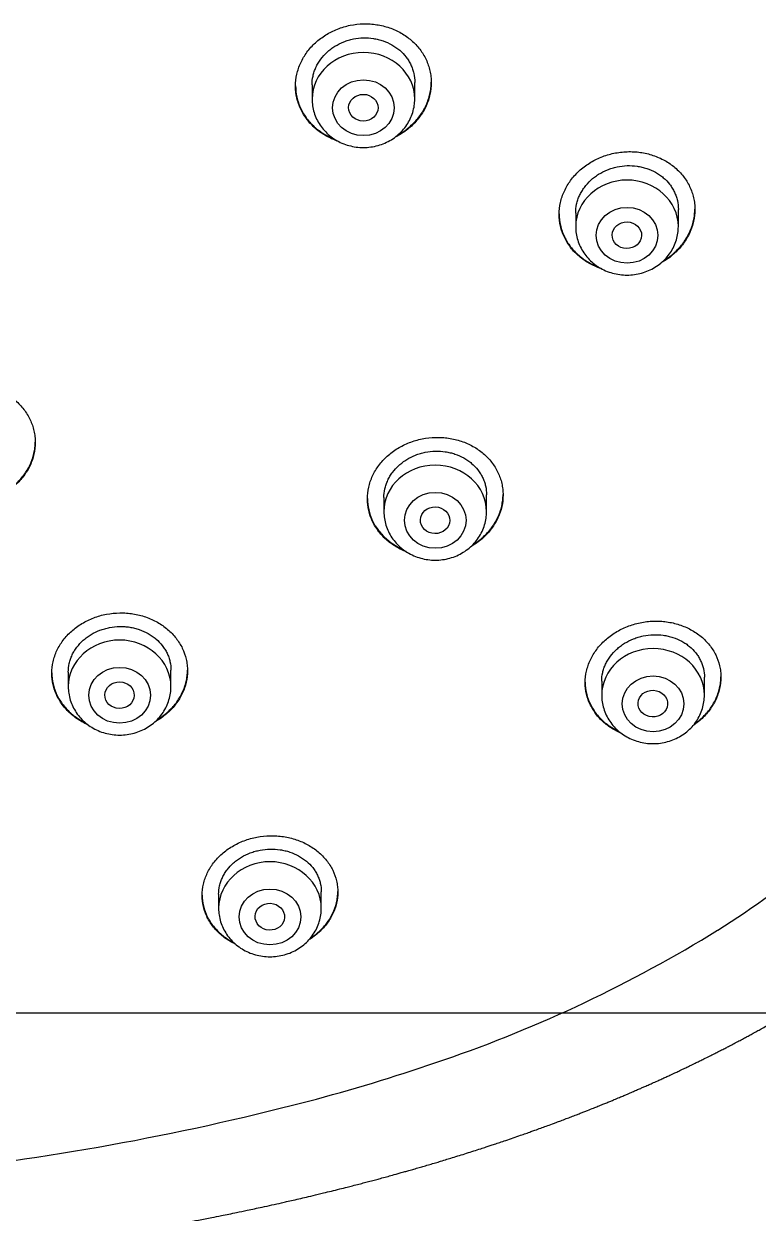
# Model space of a CAD drawing. Header units: millimetres. Extents: x 976 to 9349, y -1578 to 2211.
# Drawn here: x 2939.536 to 2941.539, y 1365.473 to 1368.716 of the extents above; entities that cross this region are included whole.
import ezdxf

# ---------------------------------------------------------------- set-up
doc = ezdxf.new("R2010")
doc.units = ezdxf.units.MM
doc.layers.add('Płytki', color=254, linetype='Continuous')
doc.layers.add('Wbudowane', color=175, linetype='Continuous')

# ---------------------------------------------------------------- blocks, each defined once
blk = doc.blocks.new('Z$W@#21058')
for p, q in [((22.2748, 136.4988), (22.2748, 136.4602)), ((22.5548, 136.4602), (22.5548, 136.5056)), ((23.2736, 136.1124), (23.2736, 136.1593)), ((22.9936, 136.1495), (22.9936, 136.1124)), ((22.4706, 135.3736), (22.4706, 135.3353)), ((22.7506, 135.3353), (22.7506, 135.3814)), ((21.61, 134.8981), (21.61, 134.8584)), ((21.89, 134.8584), (21.89, 134.9029)), ((23.0646, 134.8729), (23.0646, 134.835)), ((23.3446, 134.835), (23.3446, 134.8839)), ((22.02, 134.2925), (22.02, 134.2541)), ((22.3, 134.2541), (22.3, 134.2992))]:
    blk.add_line(p, q)
for centre, radius, start, end in [((21.9311, 136.4955), 2.7195, 302.2141, 316.831), ((21.4332, 137.3417), 3.701, 288.9286, 301.7505), ((20.9677, 138.6447), 5.0846, 285.034, 289.1279), ((20.4501, 140.6625), 7.1676, 276.18193, 284.84631)]:
    blk.add_arc(centre, radius, start, end)
for centre, start_param in [((22.4148, 136.4602), 3.141598), ((23.1336, 136.1124), 3.141598), ((22.6106, 135.3353), 3.141598), ((21.75, 134.8584), 3.141598), ((23.2046, 134.835), 3.141593), ((22.16, 134.2541), 3.141593)]:
    blk.add_ellipse(centre, major_axis=(-0.14, 0), ratio=0.906308, start_param=start_param, end_param=6.283185)
for centre, major_axis, ratio in [((22.4148, 136.4365), (-0.084, 0), 0.906308), ((22.4146, 136.4366), (-0.0401, 0.0003), 0.905509), ((23.1336, 136.0887), (-0.084, 0), 0.906308), ((23.1332, 136.0889), (-0.0401, 0.0009), 0.903893), ((22.6106, 135.3117), (-0.084, 0), 0.906308), ((22.6103, 135.312), (-0.0401, 0.0011), 0.906171), ((21.75, 134.8348), (-0.084, 0), 0.906308), ((23.2046, 134.8114), (-0.084, 0), 0.906308), ((21.7498, 134.8351), (-0.04, 0.0009), 0.908545), ((23.204, 134.812), (-0.0402, 0.0022), 0.905767), ((22.16, 134.2305), (-0.084, 0), 0.906308), ((22.1596, 134.2311), (-0.0401, 0.0019), 0.910577)]:
    blk.add_ellipse(centre, major_axis=major_axis, ratio=ratio)
for points, knots in [([(22.2298, 136.4954), (22.2298, 136.5063), (22.231, 136.5171), (22.2345, 136.533), (22.236, 136.5383), (22.2395, 136.5488), (22.2416, 136.554), (22.2486, 136.5692), (22.2542, 136.5788), (22.2643, 136.5925), (22.268, 136.597), (22.2757, 136.6056), (22.2798, 136.6097), (22.2926, 136.6215), (22.302, 136.6285), (22.3172, 136.638), (22.3224, 136.6409), (22.3331, 136.6463), (22.344, 136.6511), (22.3554, 136.6551), (22.367, 136.6585), (22.3729, 136.66), (22.3908, 136.6636), (22.4028, 136.6649), (22.4209, 136.6654), (22.4269, 136.6652), (22.4391, 136.6645), (22.4451, 136.6638), (22.4629, 136.6611), (22.4744, 136.6583), (22.4912, 136.6525), (22.4967, 136.6503), (22.5074, 136.6455), (22.5126, 136.6428), (22.5276, 136.6343), (22.5369, 136.6277), (22.5542, 136.6127), (22.5618, 136.6046), (22.5719, 136.5914), (22.575, 136.5869), (22.5807, 136.5775), (22.5833, 136.5726), (22.5903, 136.5578), (22.5938, 136.5476), (22.5974, 136.5318), (22.5983, 136.5265), (22.5995, 136.5156), (22.5998, 136.5102), (22.5998, 136.4941), (22.5986, 136.4833), (22.5951, 136.4672), (22.5936, 136.4619), (22.5901, 136.4514), (22.586, 136.4412), (22.5808, 136.4313), (22.5751, 136.4216), (22.572, 136.4168), (22.5618, 136.403), (22.5542, 136.3945), (22.5413, 136.3827), (22.5369, 136.379), (22.5274, 136.3718), (22.5225, 136.3684), (22.5123, 136.3621), (22.5069, 136.3591), (22.5014, 136.3563)], [0, 0, 0, 0, 0.046476, 0.046476, 0.069714, 0.069714, 0.092953, 0.092953, 0.139429, 0.139429, 0.162667, 0.162667, 0.185905, 0.185905, 0.232381, 0.232381, 0.255619, 0.255619, 0.278858, 0.302096, 0.302096, 0.325334, 0.325334, 0.37181, 0.37181, 0.395048, 0.395048, 0.418286, 0.418286, 0.464763, 0.464763, 0.488001, 0.488001, 0.511239, 0.511239, 0.557715, 0.557715, 0.604191, 0.604191, 0.62743, 0.62743, 0.650668, 0.650668, 0.697144, 0.697144, 0.720382, 0.720382, 0.74362, 0.74362, 0.790097, 0.790097, 0.813335, 0.813335, 0.836573, 0.859811, 0.859811, 0.883049, 0.883049, 0.929525, 0.929525, 0.952763, 0.952763, 0.976002, 0.976002, 1, 1, 1, 1]), ([(22.2748, 136.4985), (22.2748, 136.5067), (22.2757, 136.5148), (22.2783, 136.5269), (22.2795, 136.531), (22.2821, 136.5389), (22.2852, 136.5466), (22.2891, 136.5541), (22.2934, 136.5614), (22.2958, 136.5651), (22.3035, 136.5755), (22.3093, 136.582), (22.319, 136.5909), (22.3224, 136.5937), (22.3295, 136.5991), (22.3332, 136.6017), (22.3447, 136.6088), (22.3527, 136.6128), (22.3654, 136.6178), (22.3698, 136.6193), (22.3786, 136.6219), (22.383, 136.623), (22.3965, 136.6257), (22.4055, 136.6268), (22.424, 136.6272), (22.4331, 136.6267), (22.4465, 136.6246), (22.451, 136.6237), (22.4597, 136.6216), (22.4641, 136.6203), (22.4768, 136.6159), (22.4849, 136.6123), (22.4962, 136.6058), (22.4999, 136.6035), (22.5071, 136.5984), (22.5105, 136.5958), (22.5202, 136.5874), (22.526, 136.5812), (22.5336, 136.5712), (22.536, 136.5677), (22.5404, 136.5606), (22.5443, 136.5534), (22.5473, 136.5458), (22.55, 136.538), (22.5511, 136.5341), (22.5539, 136.522), (22.5548, 136.5139), (22.5548, 136.5056)], [0, 0, 0, 0, 0.0624, 0.0624, 0.093654, 0.093654, 0.124907, 0.15616, 0.15616, 0.187414, 0.187414, 0.24992, 0.24992, 0.281174, 0.281174, 0.312427, 0.312427, 0.374934, 0.374934, 0.406187, 0.406187, 0.43744, 0.43744, 0.499947, 0.499947, 0.562453, 0.562453, 0.593707, 0.593707, 0.62496, 0.62496, 0.687467, 0.687467, 0.71872, 0.71872, 0.749973, 0.749973, 0.81248, 0.81248, 0.843733, 0.843733, 0.874987, 0.90624, 0.90624, 0.937493, 0.937493, 1, 1, 1, 1]), ([(22.2298, 136.4964), (22.2299, 136.4859), (22.231, 136.4755), (22.2345, 136.4601), (22.236, 136.4549), (22.2395, 136.4446), (22.2416, 136.4395), (22.2485, 136.4247), (22.2542, 136.4153), (22.2643, 136.4021), (22.2679, 136.3979), (22.2756, 136.3896), (22.2797, 136.3857), (22.2925, 136.3746), (22.3018, 136.368), (22.3169, 136.3594), (22.3222, 136.3567), (22.3306, 136.3529), (22.3337, 136.3516), (22.3369, 136.3503)], [0, 0, 0, 0, 0.168185, 0.168185, 0.255016, 0.255016, 0.341846, 0.341846, 0.515507, 0.515507, 0.602338, 0.602338, 0.689168, 0.689168, 0.862829, 0.862829, 0.94966, 0.94966, 1, 1, 1, 1]), ([(22.3463, 136.3449), (22.3455, 136.3451), (22.3448, 136.3454), (22.3328, 136.3495), (22.3222, 136.3543), (22.3071, 136.3629), (22.3022, 136.366), (22.2928, 136.3727), (22.2883, 136.3762), (22.2755, 136.3873), (22.2679, 136.3954), (22.2577, 136.4087), (22.2546, 136.4133), (22.2488, 136.4227), (22.2437, 136.4323), (22.2396, 136.4423), (22.2361, 136.4525), (22.2346, 136.4578), (22.231, 136.4737), (22.2298, 136.4845), (22.2298, 136.4954)], [0, 0, 0, 0, 0.011216, 0.011216, 0.176013, 0.176013, 0.258412, 0.258412, 0.340811, 0.340811, 0.505608, 0.505608, 0.588007, 0.588007, 0.670405, 0.752804, 0.752804, 0.835203, 0.835203, 1, 1, 1, 1]), ([(22.509, 136.3624), (22.5118, 136.3639), (22.5146, 136.3656), (22.5274, 136.3735), (22.5368, 136.3806), (22.5497, 136.3925), (22.5538, 136.3966), (22.5615, 136.4051), (22.5687, 136.414), (22.5749, 136.4234), (22.5807, 136.4331), (22.5833, 136.4381), (22.5903, 136.4533), (22.5938, 136.4637), (22.5974, 136.4797), (22.5983, 136.4851), (22.5994, 136.4957), (22.5997, 136.5008), (22.5998, 136.5059)], [0, 0, 0, 0, 0.05225, 0.05225, 0.242842, 0.242842, 0.338138, 0.338138, 0.433433, 0.528729, 0.528729, 0.624025, 0.624025, 0.814617, 0.814617, 0.909913, 0.909913, 1, 1, 1, 1]), ([(22.2748, 136.4602), (22.2748, 136.4534), (22.2757, 136.442), (22.2798, 136.4231), (22.2868, 136.4056), (22.2963, 136.3888), (22.3083, 136.3737), (22.3224, 136.3602), (22.3385, 136.3488), (22.3562, 136.3396), (22.3751, 136.333), (22.3948, 136.3289), (22.4149, 136.3276), (22.435, 136.329), (22.4547, 136.3331), (22.4736, 136.3398), (22.4913, 136.349), (22.5074, 136.3604), (22.5215, 136.374), (22.5335, 136.3892), (22.543, 136.406), (22.5499, 136.4235), (22.5539, 136.4423), (22.5548, 136.4536), (22.5548, 136.4602)], [0, 0, 0, 0, 0.043723, 0.08855, 0.133515, 0.178674, 0.224062, 0.269684, 0.315523, 0.361546, 0.407709, 0.453968, 0.500279, 0.546601, 0.592892, 0.639107, 0.685199, 0.73112, 0.776832, 0.822308, 0.867548, 0.912577, 0.957444, 1, 1, 1, 1]), ([(22.9486, 136.1458), (22.9486, 136.1566), (22.9498, 136.1674), (22.9533, 136.1833), (22.9548, 136.1886), (22.9583, 136.199), (22.9604, 136.2042), (22.9674, 136.2194), (22.9731, 136.2291), (22.9832, 136.2429), (22.9869, 136.2474), (22.9946, 136.256), (22.9987, 136.2601), (23.0115, 136.272), (23.0209, 136.2791), (23.0361, 136.2886), (23.0414, 136.2916), (23.0521, 136.297), (23.063, 136.302), (23.0744, 136.306), (23.086, 136.3095), (23.0919, 136.311), (23.1098, 136.3148), (23.1218, 136.3162), (23.1399, 136.3169), (23.1459, 136.3168), (23.158, 136.3162), (23.164, 136.3156), (23.1818, 136.3131), (23.1933, 136.3104), (23.21, 136.3048), (23.2156, 136.3027), (23.2263, 136.298), (23.2314, 136.2954), (23.2464, 136.287), (23.2557, 136.2806), (23.273, 136.2659), (23.2806, 136.2579), (23.2907, 136.245), (23.2938, 136.2405), (23.2995, 136.2312), (23.3021, 136.2264), (23.3091, 136.2117), (23.3126, 136.2016), (23.3162, 136.1859), (23.3171, 136.1806), (23.3183, 136.1699), (23.3186, 136.1645), (23.3186, 136.1484), (23.3174, 136.1377), (23.3139, 136.1216), (23.3124, 136.1163), (23.3088, 136.1058), (23.3048, 136.0956), (23.2996, 136.0857), (23.2939, 136.0759), (23.2907, 136.0712), (23.2806, 136.0573), (23.2729, 136.0487), (23.26, 136.0369), (23.2556, 136.0331), (23.2461, 136.0259), (23.2412, 136.0224), (23.2331, 136.0174), (23.23, 136.0155), (23.2268, 136.0138)], [0, 0, 0, 0, 0.046942, 0.046942, 0.070412, 0.070412, 0.093883, 0.093883, 0.140825, 0.140825, 0.164295, 0.164295, 0.187766, 0.187766, 0.234708, 0.234708, 0.258178, 0.258178, 0.281649, 0.30512, 0.30512, 0.328591, 0.328591, 0.375532, 0.375532, 0.399003, 0.399003, 0.422474, 0.422474, 0.469415, 0.469415, 0.492886, 0.492886, 0.516357, 0.516357, 0.563298, 0.563298, 0.61024, 0.61024, 0.633711, 0.633711, 0.657181, 0.657181, 0.704123, 0.704123, 0.727594, 0.727594, 0.751064, 0.751064, 0.798006, 0.798006, 0.821477, 0.821477, 0.844947, 0.868418, 0.868418, 0.891889, 0.891889, 0.93883, 0.93883, 0.962301, 0.962301, 0.985772, 0.985772, 1, 1, 1, 1]), ([(22.9936, 136.1493), (22.9936, 136.1574), (22.9945, 136.1655), (22.9971, 136.1776), (22.9983, 136.1817), (23.0009, 136.1896), (23.004, 136.1973), (23.0079, 136.2048), (23.0123, 136.2122), (23.0147, 136.2158), (23.0224, 136.2263), (23.0282, 136.2328), (23.0379, 136.2417), (23.0413, 136.2446), (23.0484, 136.25), (23.0522, 136.2526), (23.0636, 136.2598), (23.0716, 136.2639), (23.0844, 136.269), (23.0887, 136.2705), (23.0975, 136.2732), (23.102, 136.2743), (23.1154, 136.2772), (23.1245, 136.2783), (23.1429, 136.2789), (23.152, 136.2784), (23.1654, 136.2765), (23.1699, 136.2757), (23.1786, 136.2737), (23.183, 136.2724), (23.1957, 136.2682), (23.2037, 136.2647), (23.2151, 136.2584), (23.2188, 136.2561), (23.2259, 136.2511), (23.2293, 136.2485), (23.239, 136.2403), (23.2448, 136.2343), (23.2524, 136.2244), (23.2548, 136.2209), (23.2591, 136.2139), (23.2631, 136.2067), (23.2661, 136.1992), (23.2688, 136.1915), (23.2699, 136.1876), (23.2727, 136.1756), (23.2736, 136.1675), (23.2736, 136.1593)], [0, 0, 0, 0, 0.062411, 0.062411, 0.093664, 0.093664, 0.124917, 0.15617, 0.15617, 0.187423, 0.187423, 0.249928, 0.249928, 0.281181, 0.281181, 0.312434, 0.312434, 0.37494, 0.37494, 0.406193, 0.406193, 0.437446, 0.437446, 0.499952, 0.499952, 0.562458, 0.562458, 0.593711, 0.593711, 0.624964, 0.624964, 0.68747, 0.68747, 0.718723, 0.718723, 0.749976, 0.749976, 0.812482, 0.812482, 0.843735, 0.843735, 0.874988, 0.906241, 0.906241, 0.937494, 0.937494, 1, 1, 1, 1]), ([(23.2332, 136.0194), (23.2341, 136.02), (23.2351, 136.0206), (23.2461, 136.0275), (23.2555, 136.0346), (23.2684, 136.0466), (23.2726, 136.0508), (23.2803, 136.0594), (23.2875, 136.0682), (23.2937, 136.0777), (23.2995, 136.0874), (23.3021, 136.0924), (23.3091, 136.1076), (23.3126, 136.118), (23.3162, 136.134), (23.3171, 136.1394), (23.3182, 136.15), (23.3185, 136.1551), (23.3186, 136.1602)], [0, 0, 0, 0, 0.018748, 0.018748, 0.215972, 0.215972, 0.314584, 0.314584, 0.413196, 0.511808, 0.511808, 0.61042, 0.61042, 0.807645, 0.807645, 0.906257, 0.906257, 1, 1, 1, 1]), ([(22.9486, 136.1468), (22.9487, 136.1363), (22.9499, 136.126), (22.9533, 136.1107), (22.9548, 136.1055), (22.9583, 136.0953), (22.9604, 136.0902), (22.9673, 136.0756), (22.973, 136.0663), (22.9831, 136.0533), (22.9867, 136.0491), (22.9944, 136.041), (22.9985, 136.0371), (23.0113, 136.0262), (23.0206, 136.0198), (23.0357, 136.0113), (23.0409, 136.0087), (23.0494, 136.005), (23.0526, 136.0037), (23.0558, 136.0025)], [0, 0, 0, 0, 0.168122, 0.168122, 0.254874, 0.254874, 0.341627, 0.341627, 0.515132, 0.515132, 0.601884, 0.601884, 0.688637, 0.688637, 0.862142, 0.862142, 0.948894, 0.948894, 1, 1, 1, 1]), ([(23.0645, 135.9974), (23.0639, 135.9976), (23.0633, 135.9978), (23.0515, 136.0017), (23.0409, 136.0064), (23.0259, 136.0148), (23.021, 136.0178), (23.0116, 136.0243), (23.0071, 136.0278), (22.9943, 136.0387), (22.9867, 136.0467), (22.9765, 136.0597), (22.9734, 136.0643), (22.9676, 136.0736), (22.9625, 136.0831), (22.9584, 136.093), (22.9549, 136.1032), (22.9534, 136.1084), (22.9498, 136.1242), (22.9486, 136.1349), (22.9486, 136.1458)], [0, 0, 0, 0, 0.008776, 0.008776, 0.17398, 0.17398, 0.256582, 0.256582, 0.339184, 0.339184, 0.504388, 0.504388, 0.58699, 0.58699, 0.669592, 0.752194, 0.752194, 0.834796, 0.834796, 1, 1, 1, 1]), ([(22.9936, 136.1124), (22.9936, 136.1056), (22.9945, 136.0942), (22.9986, 136.0753), (23.0056, 136.0578), (23.0151, 136.041), (23.0271, 136.0259), (23.0412, 136.0124), (23.0573, 136.001), (23.075, 135.9918), (23.0939, 135.9852), (23.1136, 135.9811), (23.1337, 135.9798), (23.1538, 135.9812), (23.1735, 135.9853), (23.1924, 135.992), (23.2101, 136.0012), (23.2262, 136.0126), (23.2403, 136.0262), (23.2523, 136.0414), (23.2618, 136.0582), (23.2687, 136.0757), (23.2727, 136.0945), (23.2736, 136.1058), (23.2736, 136.1124)], [0, 0, 0, 0, 0.043723, 0.08855, 0.133515, 0.178674, 0.224062, 0.269684, 0.315523, 0.361546, 0.407709, 0.453968, 0.500279, 0.546601, 0.592892, 0.639107, 0.685199, 0.73112, 0.776832, 0.822308, 0.867548, 0.912577, 0.957444, 1, 1, 1, 1]), ([(21.15, 135.5189), (21.15, 135.5296), (21.1512, 135.5402), (21.1547, 135.5559), (21.1562, 135.5611), (21.1597, 135.5714), (21.1618, 135.5765), (21.1687, 135.5914), (21.1744, 135.6008), (21.1845, 135.6143), (21.1881, 135.6186), (21.1959, 135.6271), (21.1999, 135.6311), (21.2128, 135.6425), (21.2221, 135.6494), (21.2373, 135.6586), (21.2425, 135.6614), (21.2532, 135.6666), (21.2642, 135.6713), (21.2755, 135.675), (21.2871, 135.6783), (21.2931, 135.6797), (21.311, 135.6831), (21.323, 135.6842), (21.3411, 135.6845), (21.3472, 135.6843), (21.3593, 135.6834), (21.3653, 135.6827), (21.3831, 135.6798), (21.3947, 135.6769), (21.4115, 135.671), (21.417, 135.6687), (21.4277, 135.6638), (21.4329, 135.6611), (21.4479, 135.6525), (21.4572, 135.6459), (21.4745, 135.6309), (21.4821, 135.6228), (21.4922, 135.6097), (21.4953, 135.6051), (21.501, 135.5958), (21.5036, 135.591), (21.5106, 135.5763), (21.5141, 135.5661), (21.5176, 135.5505), (21.5185, 135.5453), (21.5197, 135.5346), (21.52, 135.5293), (21.52, 135.5133), (21.5188, 135.5027), (21.5153, 135.4869), (21.5138, 135.4817), (21.5103, 135.4714), (21.5062, 135.4614), (21.5011, 135.4517), (21.4954, 135.4422), (21.4923, 135.4375), (21.4821, 135.424), (21.4744, 135.4157), (21.4617, 135.4042), (21.4572, 135.4006), (21.4478, 135.3936), (21.4428, 135.3903), (21.4336, 135.3848), (21.4292, 135.3824), (21.4248, 135.3801)], [0, 0, 0, 0, 0.046685, 0.046685, 0.070027, 0.070027, 0.093369, 0.093369, 0.140054, 0.140054, 0.163396, 0.163396, 0.186738, 0.186738, 0.233423, 0.233423, 0.256765, 0.256765, 0.280108, 0.30345, 0.30345, 0.326792, 0.326792, 0.373477, 0.373477, 0.396819, 0.396819, 0.420161, 0.420161, 0.466846, 0.466846, 0.490188, 0.490188, 0.513531, 0.513531, 0.560215, 0.560215, 0.6069, 0.6069, 0.630242, 0.630242, 0.653584, 0.653584, 0.700269, 0.700269, 0.723611, 0.723611, 0.746954, 0.746954, 0.793638, 0.793638, 0.816981, 0.816981, 0.840323, 0.863665, 0.863665, 0.887008, 0.887008, 0.933692, 0.933692, 0.957034, 0.957034, 0.980377, 0.980377, 1, 1, 1, 1]), ([(22.4256, 135.3702), (22.4256, 135.3809), (22.4268, 135.3915), (22.4304, 135.4072), (22.4318, 135.4124), (22.4354, 135.4227), (22.4374, 135.4278), (22.4444, 135.4428), (22.4501, 135.4523), (22.4602, 135.4658), (22.4639, 135.4703), (22.4716, 135.4788), (22.4757, 135.4828), (22.4886, 135.4944), (22.4979, 135.5014), (22.5131, 135.5108), (22.5184, 135.5137), (22.5291, 135.519), (22.54, 135.5238), (22.5514, 135.5277), (22.563, 135.5311), (22.569, 135.5326), (22.5869, 135.5362), (22.5989, 135.5375), (22.617, 135.538), (22.6231, 135.5379), (22.6352, 135.5372), (22.6412, 135.5366), (22.659, 135.5339), (22.6705, 135.5312), (22.6873, 135.5255), (22.6928, 135.5234), (22.7035, 135.5186), (22.7086, 135.516), (22.7236, 135.5077), (22.7329, 135.5012), (22.7502, 135.4865), (22.7578, 135.4786), (22.7678, 135.4657), (22.7709, 135.4612), (22.7766, 135.452), (22.7793, 135.4472), (22.7862, 135.4327), (22.7897, 135.4227), (22.7932, 135.4072), (22.7941, 135.4019), (22.7953, 135.3913), (22.7956, 135.386), (22.7956, 135.3701), (22.7945, 135.3595), (22.7909, 135.3437), (22.7894, 135.3384), (22.7859, 135.3281), (22.7819, 135.318), (22.7767, 135.3083), (22.771, 135.2987), (22.7678, 135.294), (22.7577, 135.2804), (22.75, 135.272), (22.7372, 135.2604), (22.7327, 135.2566), (22.7232, 135.2496), (22.7183, 135.2462), (22.7113, 135.2419), (22.7092, 135.2407), (22.7072, 135.2395)], [0, 0, 0, 0, 0.047171, 0.047171, 0.070757, 0.070757, 0.094342, 0.094342, 0.141513, 0.141513, 0.165099, 0.165099, 0.188684, 0.188684, 0.235855, 0.235855, 0.259441, 0.259441, 0.283026, 0.306612, 0.306612, 0.330197, 0.330197, 0.377368, 0.377368, 0.400954, 0.400954, 0.424539, 0.424539, 0.47171, 0.47171, 0.495296, 0.495296, 0.518881, 0.518881, 0.566052, 0.566052, 0.613223, 0.613223, 0.636809, 0.636809, 0.660394, 0.660394, 0.707565, 0.707565, 0.731151, 0.731151, 0.754736, 0.754736, 0.801907, 0.801907, 0.825493, 0.825493, 0.849078, 0.872664, 0.872664, 0.896249, 0.896249, 0.94342, 0.94342, 0.967006, 0.967006, 0.990591, 0.990591, 1, 1, 1, 1]), ([(21.4317, 135.386), (21.4337, 135.3871), (21.4357, 135.3882), (21.4477, 135.3955), (21.4571, 135.4023), (21.47, 135.4139), (21.4741, 135.4179), (21.4818, 135.4263), (21.489, 135.4349), (21.4952, 135.4441), (21.5009, 135.4536), (21.5036, 135.4585), (21.5105, 135.4734), (21.514, 135.4836), (21.5176, 135.4993), (21.5185, 135.5046), (21.5197, 135.515), (21.52, 135.5201), (21.52, 135.5251)], [0, 0, 0, 0, 0.03758, 0.03758, 0.231213, 0.231213, 0.32803, 0.32803, 0.424847, 0.521664, 0.521664, 0.618481, 0.618481, 0.812114, 0.812114, 0.908931, 0.908931, 1, 1, 1, 1]), ([(22.4706, 135.3735), (22.4706, 135.3815), (22.4715, 135.3895), (22.4742, 135.4014), (22.4753, 135.4054), (22.478, 135.4132), (22.4811, 135.4208), (22.485, 135.4282), (22.4893, 135.4354), (22.4917, 135.439), (22.4994, 135.4493), (22.5052, 135.4557), (22.5149, 135.4645), (22.5183, 135.4673), (22.5254, 135.4726), (22.5292, 135.4752), (22.5406, 135.4822), (22.5487, 135.4862), (22.5614, 135.4912), (22.5658, 135.4927), (22.5746, 135.4952), (22.579, 135.4963), (22.5925, 135.499), (22.6016, 135.5001), (22.6201, 135.5006), (22.6292, 135.5), (22.6426, 135.4981), (22.647, 135.4972), (22.6558, 135.4951), (22.6602, 135.4939), (22.6728, 135.4896), (22.6809, 135.486), (22.6923, 135.4797), (22.6959, 135.4774), (22.7031, 135.4724), (22.7065, 135.4698), (22.7161, 135.4616), (22.7219, 135.4556), (22.7296, 135.4458), (22.7319, 135.4424), (22.7363, 135.4354), (22.7402, 135.4283), (22.7432, 135.4208), (22.7459, 135.4132), (22.747, 135.4093), (22.7497, 135.3975), (22.7506, 135.3895), (22.7506, 135.3814)], [0, 0, 0, 0, 0.062395, 0.062395, 0.093649, 0.093649, 0.124902, 0.156156, 0.156156, 0.187409, 0.187409, 0.249916, 0.249916, 0.28117, 0.28117, 0.312423, 0.312423, 0.37493, 0.37493, 0.406184, 0.406184, 0.437437, 0.437437, 0.499944, 0.499944, 0.562451, 0.562451, 0.593705, 0.593705, 0.624958, 0.624958, 0.687465, 0.687465, 0.718719, 0.718719, 0.749972, 0.749972, 0.812479, 0.812479, 0.843733, 0.843733, 0.874986, 0.90624, 0.90624, 0.937493, 0.937493, 1, 1, 1, 1]), ([(22.713, 135.2451), (22.713, 135.2451), (22.7131, 135.2452), (22.7232, 135.2514), (22.7326, 135.2583), (22.7456, 135.2701), (22.7497, 135.2742), (22.7574, 135.2826), (22.7646, 135.2913), (22.7708, 135.3006), (22.7766, 135.3101), (22.7792, 135.3151), (22.7862, 135.3301), (22.7897, 135.3403), (22.7932, 135.356), (22.7941, 135.3613), (22.7953, 135.3719), (22.7956, 135.377), (22.7956, 135.3821)], [0, 0, 0, 0, 0.000989, 0.000989, 0.201543, 0.201543, 0.30182, 0.30182, 0.402097, 0.502374, 0.502374, 0.602651, 0.602651, 0.803205, 0.803205, 0.903482, 0.903482, 1, 1, 1, 1]), ([(22.5314, 135.2264), (22.5232, 135.2295), (22.5154, 135.2332), (22.5028, 135.2402), (22.4979, 135.2433), (22.4885, 135.2498), (22.484, 135.2532), (22.4713, 135.2641), (22.4636, 135.272), (22.4535, 135.285), (22.4504, 135.2895), (22.4447, 135.2987), (22.4395, 135.3082), (22.4354, 135.318), (22.4319, 135.328), (22.4304, 135.3332), (22.4268, 135.3488), (22.4256, 135.3594), (22.4256, 135.3702)], [0, 0, 0, 0, 0.130544, 0.130544, 0.217489, 0.217489, 0.304435, 0.304435, 0.478326, 0.478326, 0.565272, 0.565272, 0.652218, 0.739163, 0.739163, 0.826109, 0.826109, 1, 1, 1, 1]), ([(22.4257, 135.3711), (22.4257, 135.3608), (22.4269, 135.3507), (22.4304, 135.3356), (22.4318, 135.3305), (22.4353, 135.3204), (22.4374, 135.3154), (22.4444, 135.3008), (22.45, 135.2917), (22.4601, 135.2788), (22.4637, 135.2746), (22.4714, 135.2665), (22.4754, 135.2627), (22.4882, 135.2518), (22.4975, 135.2454), (22.5126, 135.2369), (22.5178, 135.2343), (22.5234, 135.2318), (22.5236, 135.2317), (22.5238, 135.2316)], [0, 0, 0, 0, 0.175672, 0.175672, 0.266864, 0.266864, 0.358056, 0.358056, 0.54044, 0.54044, 0.631632, 0.631632, 0.722824, 0.722824, 0.905208, 0.905208, 0.9964, 0.9964, 1, 1, 1, 1]), ([(22.4706, 135.3353), (22.4707, 135.3286), (22.4716, 135.3172), (22.4757, 135.2982), (22.4826, 135.2808), (22.4922, 135.264), (22.5041, 135.2488), (22.5183, 135.2353), (22.5344, 135.2239), (22.552, 135.2148), (22.5709, 135.2081), (22.5906, 135.2041), (22.6108, 135.2027), (22.6309, 135.2041), (22.6506, 135.2082), (22.6695, 135.2149), (22.6872, 135.2241), (22.7032, 135.2356), (22.7174, 135.2491), (22.7294, 135.2643), (22.7388, 135.2812), (22.7457, 135.2987), (22.7498, 135.3175), (22.7507, 135.3288), (22.7506, 135.3353)], [0, 0, 0, 0, 0.043723, 0.08855, 0.133515, 0.178674, 0.224062, 0.269684, 0.315523, 0.361546, 0.407709, 0.453968, 0.500279, 0.546601, 0.592892, 0.639107, 0.685199, 0.73112, 0.776832, 0.822308, 0.867548, 0.912577, 0.957444, 1, 1, 1, 1]), ([(19.86, 133.2231), (19.9076, 133.2231), (19.9855, 133.2235), (20.114, 133.2253), (20.2269, 133.2279), (20.3305, 133.2311), (20.4194, 133.2345), (20.4953, 133.2379), (20.5574, 133.241), (20.6099, 133.2439), (20.6521, 133.2463), (20.6825, 133.2482), (20.7052, 133.2496), (20.7313, 133.2513), (20.7688, 133.2538), (20.818, 133.2573), (20.8664, 133.2609), (20.9053, 133.264), (20.927, 133.2658), (20.9437, 133.2672), (20.9726, 133.2696), (21.0214, 133.2739), (21.0688, 133.2783), (21.101, 133.2814), (21.1153, 133.2828), (21.1338, 133.2847), (21.17, 133.2883), (21.2155, 133.2932), (21.2531, 133.2973), (21.2743, 133.2997), (21.2907, 133.3016), (21.3181, 133.3048), (21.3552, 133.3092), (21.3867, 133.3131), (21.4084, 133.3159), (21.4391, 133.3198), (21.4784, 133.325), (21.518, 133.3305), (21.5412, 133.3337), (21.5713, 133.338), (21.6024, 133.3426), (21.6299, 133.3467), (21.6523, 133.3501), (21.6853, 133.3552), (21.7215, 133.361), (21.753, 133.3662), (21.7786, 133.3704), (21.8027, 133.3745), (21.8225, 133.378), (21.8462, 133.3821), (21.8733, 133.387), (21.9051, 133.3928), (21.9338, 133.3981), (21.9663, 133.4043), (21.998, 133.4105), (22.0325, 133.4173), (22.0648, 133.4239), (22.0949, 133.4302), (22.1181, 133.4351), (22.1406, 133.44), (22.1651, 133.4453), (22.1873, 133.4503), (22.2068, 133.4547), (22.2243, 133.4587), (22.2442, 133.4633), (22.2667, 133.4686), (22.2875, 133.4735), (22.3083, 133.4786), (22.328, 133.4834), (22.3494, 133.4887), (22.3687, 133.4936), (22.3863, 133.498), (22.402, 133.5021), (22.4178, 133.5062), (22.4329, 133.5102), (22.4473, 133.514), (22.4624, 133.5181), (22.4776, 133.5222), (22.4955, 133.5271), (22.5121, 133.5317), (22.5272, 133.536), (22.5398, 133.5395), (22.5529, 133.5433), (22.5667, 133.5472), (22.5811, 133.5514), (22.5959, 133.5558), (22.6109, 133.5602), (22.6264, 133.5649), (22.6418, 133.5695), (22.6589, 133.5748), (22.6768, 133.5803), (22.6962, 133.5864), (22.7155, 133.5925), (22.7334, 133.5983), (22.7482, 133.6031), (22.7608, 133.6072), (22.773, 133.6113), (22.7873, 133.6161), (22.8043, 133.6218), (22.8233, 133.6283), (22.8414, 133.6345), (22.8576, 133.6402), (22.8705, 133.6448), (22.8842, 133.6497), (22.898, 133.6547), (22.914, 133.6605), (22.9281, 133.6656), (22.9414, 133.6706), (22.954, 133.6753), (22.9676, 133.6805), (22.9818, 133.6859), (22.9944, 133.6907), (23.0059, 133.6952), (23.0159, 133.6991), (23.0282, 133.7039), (23.0409, 133.709), (23.0548, 133.7145), (23.0667, 133.7194), (23.0783, 133.7241), (23.0887, 133.7284), (23.1004, 133.7332), (23.1123, 133.7382), (23.1244, 133.7433), (23.1362, 133.7483), (23.1478, 133.7533), (23.1598, 133.7585), (23.17, 133.7629), (23.1804, 133.7675), (23.1908, 133.7721), (23.2035, 133.7777), (23.2159, 133.7833), (23.2284, 133.789), (23.2393, 133.794), (23.2511, 133.7994), (23.2627, 133.8048), (23.2754, 133.8107), (23.2873, 133.8164), (23.2986, 133.8217), (23.3101, 133.8273), (23.3212, 133.8327), (23.3327, 133.8383), (23.3449, 133.8443), (23.3576, 133.8506), (23.3704, 133.857), (23.3824, 133.8631), (23.3939, 133.869), (23.4055, 133.875), (23.4167, 133.8808), (23.4289, 133.8872), (23.4417, 133.8939), (23.4534, 133.9002), (23.4643, 133.9061), (23.4755, 133.9121), (23.4873, 133.9186), (23.5005, 133.9259), (23.5138, 133.9333), (23.5266, 133.9405), (23.5379, 133.9469), (23.5487, 133.9531), (23.5595, 133.9594), (23.571, 133.9661), (23.582, 133.9725), (23.594, 133.9797), (23.6059, 133.9868), (23.6171, 133.9936), (23.6274, 133.9998), (23.6374, 134.006), (23.648, 134.0125), (23.6578, 134.0187), (23.6676, 134.0248), (23.6776, 134.0311), (23.6889, 134.0384), (23.7017, 134.0466), (23.7149, 134.0552), (23.7272, 134.0633), (23.7376, 134.0702), (23.748, 134.0771), (23.7597, 134.085), (23.772, 134.0934), (23.7843, 134.1019), (23.7962, 134.1102), (23.8089, 134.1191), (23.8221, 134.1284), (23.836, 134.1384), (23.8497, 134.1484), (23.8623, 134.1576), (23.8739, 134.1662), (23.8858, 134.1751), (23.8994, 134.1854), (23.9129, 134.1957), (23.9253, 134.2053), (23.937, 134.2144), (23.9482, 134.2233), (23.9607, 134.2332), (23.9742, 134.2442), (23.9889, 134.2561), (24.004, 134.2686), (24.0188, 134.281), (24.0336, 134.2935), (24.0472, 134.3052), (24.0599, 134.3163), (24.0718, 134.3267), (24.0842, 134.3377), (24.0965, 134.3488), (24.1099, 134.3609), (24.1229, 134.3729), (24.1356, 134.3847), (24.1471, 134.3956), (24.1594, 134.4073), (24.1727, 134.4201), (24.1861, 134.4331), (24.2, 134.4469), (24.2134, 134.4603), (24.2274, 134.4745), (24.2401, 134.4875), (24.253, 134.501), (24.267, 134.5157), (24.2827, 134.5324), (24.2975, 134.5486), (24.3111, 134.5635), (24.3233, 134.5772), (24.3354, 134.5908), (24.3475, 134.6047), (24.3591, 134.618), (24.3703, 134.6312), (24.3808, 134.6436), (24.3913, 134.6562), (24.4019, 134.669), (24.4131, 134.6827), (24.4244, 134.6967), (24.4365, 134.712), (24.4485, 134.7272), (24.4603, 134.7424), (24.4713, 134.7568), (24.4826, 134.7717), (24.4953, 134.7888), (24.508, 134.806), (24.5202, 134.8229), (24.5317, 134.8389), (24.5434, 134.8554), (24.555, 134.872), (24.5657, 134.8877), (24.5761, 134.9031), (24.5865, 134.9185), (24.5963, 134.9334), (24.6066, 134.9491), (24.6167, 134.9647), (24.6275, 134.9817), (24.6376, 134.9978), (24.6478, 135.0141), (24.6569, 135.029), (24.6658, 135.0437), (24.6746, 135.0584), (24.6837, 135.0737), (24.6926, 135.0889), (24.7018, 135.1048), (24.7111, 135.1211), (24.7201, 135.1371), (24.729, 135.1531), (24.7374, 135.1683), (24.7458, 135.1838), (24.7542, 135.1994), (24.7629, 135.2157), (24.7708, 135.2308), (24.7783, 135.2454), (24.7861, 135.2606), (24.794, 135.2761), (24.8017, 135.2914), (24.8058, 135.2997), (24.8083, 135.3047)], [0, 0, 0, 0, 0.022611, 0.044559, 0.064656, 0.082797, 0.09806, 0.111423, 0.122309, 0.130602, 0.13884, 0.144427, 0.146461, 0.15073, 0.158077, 0.166104, 0.176519, 0.183416, 0.186505, 0.18786, 0.19218, 0.201639, 0.213454, 0.217051, 0.218581, 0.220944, 0.226746, 0.237622, 0.244852, 0.246497, 0.248799, 0.253451, 0.260936, 0.2683, 0.270049, 0.27237, 0.284459, 0.290808, 0.293277, 0.29668, 0.306686, 0.309732, 0.311217, 0.318572, 0.327152, 0.330387, 0.335302, 0.340705, 0.343199, 0.345786, 0.353315, 0.357601, 0.3627, 0.368585, 0.374918, 0.379609, 0.387009, 0.392159, 0.395744, 0.399422, 0.404207, 0.408844, 0.411381, 0.414634, 0.418263, 0.422085, 0.426732, 0.429496, 0.43328, 0.437359, 0.441073, 0.443703, 0.446851, 0.449618, 0.452244, 0.455034, 0.457413, 0.460443, 0.463305, 0.46714, 0.46951, 0.471536, 0.474015, 0.476638, 0.479078, 0.481898, 0.484714, 0.487283, 0.490415, 0.493116, 0.496712, 0.500237, 0.503812, 0.507303, 0.510117, 0.512026, 0.514238, 0.516874, 0.519946, 0.523654, 0.527433, 0.530004, 0.532675, 0.534638, 0.537653, 0.540418, 0.543554, 0.545537, 0.547886, 0.550629, 0.553223, 0.555866, 0.557741, 0.55969, 0.56154, 0.56469, 0.566886, 0.569404, 0.571447, 0.57349, 0.57535, 0.578102, 0.580296, 0.582252, 0.584852, 0.586985, 0.589104, 0.590747, 0.592943, 0.595132, 0.59802, 0.60016, 0.602352, 0.604353, 0.606987, 0.609135, 0.611742, 0.613918, 0.61572, 0.618473, 0.620455, 0.622498, 0.625616, 0.627956, 0.630036, 0.632749, 0.634796, 0.636912, 0.639409, 0.642094, 0.644551, 0.646455, 0.648627, 0.651276, 0.653578, 0.656607, 0.659296, 0.661381, 0.663466, 0.665907, 0.668005, 0.670514, 0.672608, 0.675455, 0.677846, 0.679547, 0.68182, 0.68408, 0.686154, 0.687954, 0.690216, 0.692394, 0.695107, 0.698274, 0.700751, 0.702902, 0.704923, 0.707365, 0.710421, 0.712814, 0.715308, 0.718159, 0.721058, 0.723883, 0.727257, 0.730061, 0.732225, 0.734948, 0.737957, 0.741272, 0.743996, 0.746328, 0.749164, 0.751638, 0.754819, 0.758445, 0.761755, 0.765256, 0.76877, 0.772077, 0.774829, 0.777765, 0.780547, 0.783704, 0.786645, 0.790175, 0.793164, 0.79592, 0.798638, 0.802295, 0.805813, 0.808642, 0.812754, 0.81603, 0.819292, 0.822508, 0.826086, 0.830195, 0.834803, 0.837899, 0.841036, 0.844668, 0.847714, 0.850942, 0.854169, 0.857083, 0.859677, 0.863016, 0.866031, 0.869217, 0.872744, 0.876553, 0.879691, 0.88311, 0.886354, 0.88986, 0.894612, 0.897922, 0.901149, 0.905305, 0.908845, 0.912163, 0.915602, 0.91893, 0.922272, 0.925281, 0.929138, 0.932374, 0.936205, 0.939512, 0.942848, 0.945685, 0.948897, 0.95217, 0.955367, 0.95853, 0.962175, 0.965585, 0.968582, 0.972166, 0.975065, 0.978281, 0.981819, 0.985185, 0.987561, 0.990867, 0.994465, 0.997224, 1, 1, 1, 1]), ([(21.565, 134.8949), (21.565, 134.9055), (21.5662, 134.916), (21.5697, 134.9315), (21.5712, 134.9366), (21.5747, 134.9468), (21.5768, 134.9519), (21.5837, 134.9667), (21.5894, 134.976), (21.5995, 134.9894), (21.6031, 134.9937), (21.6109, 135.0021), (21.615, 135.0061), (21.6278, 135.0175), (21.6371, 135.0243), (21.6523, 135.0334), (21.6576, 135.0363), (21.6683, 135.0415), (21.6792, 135.0461), (21.6906, 135.0499), (21.7022, 135.0532), (21.7082, 135.0546), (21.7261, 135.058), (21.7382, 135.0592), (21.7563, 135.0595), (21.7623, 135.0594), (21.7745, 135.0585), (21.7805, 135.0578), (21.7983, 135.055), (21.8098, 135.0522), (21.8266, 135.0464), (21.8322, 135.0442), (21.8429, 135.0394), (21.848, 135.0368), (21.863, 135.0283), (21.8724, 135.0218), (21.8896, 135.007), (21.8972, 134.999), (21.9072, 134.9862), (21.9103, 134.9817), (21.916, 134.9725), (21.9187, 134.9677), (21.9256, 134.9532), (21.9291, 134.9433), (21.9326, 134.9279), (21.9335, 134.9227), (21.9347, 134.9121), (21.935, 134.9069), (21.935, 134.8911), (21.9338, 134.8807), (21.9303, 134.8651), (21.9288, 134.8599), (21.9253, 134.8497), (21.9212, 134.8398), (21.9161, 134.8302), (21.9104, 134.8208), (21.9073, 134.8161), (21.8971, 134.8027), (21.8894, 134.7945), (21.8766, 134.7831), (21.8721, 134.7795), (21.8627, 134.7725), (21.8578, 134.7693), (21.8507, 134.765), (21.8487, 134.7639), (21.8466, 134.7627)], [0, 0, 0, 0, 0.047168, 0.047168, 0.070752, 0.070752, 0.094335, 0.094335, 0.141503, 0.141503, 0.165087, 0.165087, 0.188671, 0.188671, 0.235839, 0.235839, 0.259422, 0.259422, 0.283006, 0.30659, 0.30659, 0.330174, 0.330174, 0.377342, 0.377342, 0.400926, 0.400926, 0.42451, 0.42451, 0.471677, 0.471677, 0.495261, 0.495261, 0.518845, 0.518845, 0.566013, 0.566013, 0.61318, 0.61318, 0.636764, 0.636764, 0.660348, 0.660348, 0.707516, 0.707516, 0.7311, 0.7311, 0.754684, 0.754684, 0.801851, 0.801851, 0.825435, 0.825435, 0.849019, 0.872603, 0.872603, 0.896187, 0.896187, 0.943354, 0.943354, 0.966938, 0.966938, 0.990522, 0.990522, 1, 1, 1, 1]), ([(21.61, 134.8979), (21.61, 134.9058), (21.6109, 134.9137), (21.6135, 134.9255), (21.6147, 134.9294), (21.6173, 134.9371), (21.6204, 134.9447), (21.6243, 134.9519), (21.6286, 134.9591), (21.631, 134.9626), (21.6387, 134.9727), (21.6445, 134.979), (21.6541, 134.9876), (21.6575, 134.9904), (21.6647, 134.9956), (21.6684, 134.9981), (21.6799, 135.005), (21.6879, 135.0089), (21.7006, 135.0137), (21.705, 135.0151), (21.7138, 135.0176), (21.7183, 135.0187), (21.7317, 135.0212), (21.7409, 135.0222), (21.7547, 135.0224), (21.7593, 135.0223), (21.7684, 135.0217), (21.7775, 135.0207), (21.7863, 135.0189), (21.7951, 135.0167), (21.7995, 135.0154), (21.8122, 135.011), (21.8202, 135.0074), (21.8316, 135.001), (21.8353, 134.9987), (21.8425, 134.9937), (21.8458, 134.9911), (21.8555, 134.9828), (21.8613, 134.9768), (21.8689, 134.967), (21.8713, 134.9636), (21.8756, 134.9566), (21.8795, 134.9495), (21.8826, 134.9421), (21.8853, 134.9345), (21.8864, 134.9307), (21.8891, 134.9189), (21.89, 134.911), (21.89, 134.9029)], [0, 0, 0, 0, 0.062363, 0.062363, 0.093618, 0.093618, 0.124872, 0.156127, 0.156127, 0.187381, 0.187381, 0.249891, 0.249891, 0.281145, 0.281145, 0.3124, 0.3124, 0.374909, 0.374909, 0.406163, 0.406163, 0.437418, 0.437418, 0.499927, 0.499927, 0.531182, 0.531182, 0.562436, 0.593691, 0.593691, 0.624945, 0.624945, 0.687454, 0.687454, 0.718709, 0.718709, 0.749964, 0.749964, 0.812473, 0.812473, 0.843727, 0.843727, 0.874982, 0.906236, 0.906236, 0.937491, 0.937491, 1, 1, 1, 1]), ([(23.0196, 134.8692), (23.0196, 134.8798), (23.0208, 134.8903), (23.0244, 134.9058), (23.0258, 134.911), (23.0294, 134.9212), (23.0314, 134.9264), (23.0384, 134.9413), (23.0442, 134.9507), (23.0543, 134.9643), (23.058, 134.9687), (23.0657, 134.9772), (23.0698, 134.9812), (23.0827, 134.9929), (23.0921, 134.9999), (23.1074, 135.0093), (23.1127, 135.0122), (23.1234, 135.0175), (23.1344, 135.0224), (23.1458, 135.0264), (23.1574, 135.0298), (23.1634, 135.0313), (23.1813, 135.035), (23.1934, 135.0365), (23.2115, 135.0371), (23.2176, 135.037), (23.2297, 135.0364), (23.2357, 135.0358), (23.2534, 135.0334), (23.2649, 135.0308), (23.2817, 135.0254), (23.2872, 135.0233), (23.2978, 135.0187), (23.3081, 135.0137), (23.3177, 135.0079), (23.327, 135.0016), (23.3315, 134.9983), (23.3444, 134.9876), (23.352, 134.9799), (23.3619, 134.9673), (23.365, 134.963), (23.3707, 134.954), (23.3733, 134.9493), (23.3802, 134.9352), (23.3837, 134.9254), (23.3872, 134.9102), (23.3881, 134.9051), (23.3893, 134.8946), (23.3896, 134.8894), (23.3896, 134.8738), (23.3884, 134.8634), (23.3849, 134.8478), (23.3834, 134.8426), (23.3799, 134.8325), (23.3758, 134.8225), (23.3706, 134.8128), (23.3649, 134.8033), (23.3617, 134.7987), (23.3515, 134.7851), (23.3438, 134.7767), (23.3309, 134.765), (23.3264, 134.7613), (23.319, 134.7558), (23.3163, 134.7539), (23.3136, 134.752)], [0, 0, 0, 0, 0.048124, 0.048124, 0.072186, 0.072186, 0.096249, 0.096249, 0.144373, 0.144373, 0.168435, 0.168435, 0.192497, 0.192497, 0.240621, 0.240621, 0.264683, 0.264683, 0.288746, 0.312808, 0.312808, 0.33687, 0.33687, 0.384994, 0.384994, 0.409056, 0.409056, 0.433118, 0.433118, 0.481243, 0.481243, 0.505305, 0.505305, 0.529367, 0.553429, 0.553429, 0.577491, 0.577491, 0.625615, 0.625615, 0.649678, 0.649678, 0.67374, 0.67374, 0.721864, 0.721864, 0.745926, 0.745926, 0.769988, 0.769988, 0.818112, 0.818112, 0.842175, 0.842175, 0.866237, 0.890299, 0.890299, 0.914361, 0.914361, 0.962485, 0.962485, 0.986547, 0.986547, 1, 1, 1, 1]), ([(23.0646, 134.8729), (23.0646, 134.8808), (23.0655, 134.8887), (23.0682, 134.9005), (23.0693, 134.9045), (23.072, 134.9122), (23.0751, 134.9198), (23.079, 134.9272), (23.0833, 134.9344), (23.0857, 134.9379), (23.0934, 134.9482), (23.0992, 134.9546), (23.109, 134.9634), (23.1124, 134.9662), (23.1195, 134.9716), (23.1233, 134.9741), (23.1348, 134.9812), (23.1428, 134.9852), (23.1556, 134.9902), (23.16, 134.9918), (23.1688, 134.9944), (23.1733, 134.9955), (23.1867, 134.9983), (23.1959, 134.9994), (23.2144, 135.0001), (23.2234, 134.9996), (23.2368, 134.9978), (23.2413, 134.997), (23.25, 134.995), (23.2544, 134.9938), (23.267, 134.9897), (23.2751, 134.9863), (23.2864, 134.9801), (23.2901, 134.9779), (23.2972, 134.9731), (23.3006, 134.9705), (23.3102, 134.9625), (23.316, 134.9567), (23.3236, 134.9471), (23.326, 134.9438), (23.3303, 134.9369), (23.3341, 134.93), (23.3372, 134.9227), (23.3399, 134.9152), (23.341, 134.9114), (23.3437, 134.8998), (23.3446, 134.8919), (23.3446, 134.8839)], [0, 0, 0, 0, 0.062327, 0.062327, 0.093583, 0.093583, 0.124838, 0.156094, 0.156094, 0.18735, 0.18735, 0.249861, 0.249861, 0.281117, 0.281117, 0.312373, 0.312373, 0.374885, 0.374885, 0.40614, 0.40614, 0.437396, 0.437396, 0.499908, 0.499908, 0.562419, 0.562419, 0.593675, 0.593675, 0.624931, 0.624931, 0.687442, 0.687442, 0.718698, 0.718698, 0.749954, 0.749954, 0.812465, 0.812465, 0.843721, 0.843721, 0.874977, 0.906233, 0.906233, 0.937488, 0.937488, 1, 1, 1, 1]), ([(21.565, 134.8959), (21.5651, 134.8857), (21.5663, 134.8757), (21.5697, 134.8608), (21.5712, 134.8557), (21.5747, 134.8457), (21.5767, 134.8407), (21.5837, 134.8262), (21.5893, 134.8171), (21.5994, 134.8042), (21.603, 134.8), (21.6107, 134.7919), (21.6147, 134.7881), (21.6275, 134.7772), (21.6368, 134.7707), (21.6501, 134.7632), (21.6534, 134.7614), (21.6568, 134.7598)], [0, 0, 0, 0, 0.181907, 0.181907, 0.276559, 0.276559, 0.371212, 0.371212, 0.560517, 0.560517, 0.655169, 0.655169, 0.749822, 0.749822, 0.939127, 0.939127, 1, 1, 1, 1]), ([(21.6638, 134.7543), (21.6581, 134.7568), (21.6525, 134.7596), (21.6421, 134.7654), (21.6372, 134.7685), (21.6278, 134.7751), (21.6233, 134.7785), (21.6106, 134.7894), (21.6029, 134.7974), (21.5928, 134.8103), (21.5897, 134.8148), (21.584, 134.824), (21.5788, 134.8334), (21.5748, 134.8432), (21.5713, 134.8532), (21.5698, 134.8583), (21.5662, 134.8738), (21.565, 134.8843), (21.565, 134.8949)], [0, 0, 0, 0, 0.0969238, 0.0969238, 0.1872314, 0.1872314, 0.2775391, 0.2775391, 0.4581543, 0.4581543, 0.5484619, 0.5484619, 0.6387695, 0.7290771, 0.7290771, 0.8193848, 0.8193848, 1, 1, 1, 1]), ([(21.8525, 134.7684), (21.8525, 134.7684), (21.8526, 134.7684), (21.8627, 134.7744), (21.872, 134.7813), (21.885, 134.7928), (21.8891, 134.7968), (21.8968, 134.805), (21.904, 134.8136), (21.9102, 134.8227), (21.9159, 134.8321), (21.9186, 134.837), (21.9256, 134.8518), (21.929, 134.8619), (21.9326, 134.8774), (21.9335, 134.8826), (21.9347, 134.893), (21.935, 134.898), (21.935, 134.9031)], [0, 0, 0, 0, 0.000804, 0.000804, 0.201517, 0.201517, 0.301873, 0.301873, 0.40223, 0.502586, 0.502586, 0.602943, 0.602943, 0.803656, 0.803656, 0.904012, 0.904012, 1, 1, 1, 1]), ([(21.61, 134.8584), (21.61, 134.8517), (21.6109, 134.8403), (21.6151, 134.8213), (21.622, 134.8039), (21.6315, 134.7871), (21.6435, 134.7719), (21.6577, 134.7584), (21.6737, 134.747), (21.6914, 134.7379), (21.7103, 134.7312), (21.73, 134.7272), (21.7501, 134.7258), (21.7703, 134.7272), (21.79, 134.7313), (21.8089, 134.738), (21.8265, 134.7472), (21.8426, 134.7587), (21.8568, 134.7722), (21.8687, 134.7874), (21.8782, 134.8043), (21.8851, 134.8218), (21.8891, 134.8406), (21.89, 134.8519), (21.89, 134.8584)], [0, 0, 0, 0, 0.043723, 0.08855, 0.133515, 0.178674, 0.224062, 0.269684, 0.315523, 0.361546, 0.407709, 0.453968, 0.500279, 0.546601, 0.592892, 0.639107, 0.685199, 0.73112, 0.776832, 0.822308, 0.867548, 0.912577, 0.957444, 1, 1, 1, 1]), ([(23.0196, 134.8701), (23.0197, 134.8599), (23.0209, 134.8499), (23.0243, 134.835), (23.0258, 134.83), (23.0293, 134.8201), (23.0314, 134.8152), (23.0383, 134.8009), (23.044, 134.7919), (23.054, 134.7793), (23.0576, 134.7752), (23.0653, 134.7673), (23.0693, 134.7636), (23.082, 134.7531), (23.0913, 134.7468), (23.1047, 134.7395), (23.1082, 134.7378), (23.1117, 134.7362)], [0, 0, 0, 0, 0.181812, 0.181812, 0.27618, 0.27618, 0.370549, 0.370549, 0.559285, 0.559285, 0.653654, 0.653654, 0.748022, 0.748022, 0.936759, 0.936759, 1, 1, 1, 1]), ([(23.1171, 134.7319), (23.1118, 134.7341), (23.1066, 134.7366), (23.0966, 134.742), (23.0917, 134.7449), (23.0823, 134.7512), (23.0779, 134.7545), (23.0652, 134.7651), (23.0575, 134.7728), (23.0474, 134.7855), (23.0443, 134.7899), (23.0386, 134.7989), (23.0335, 134.8081), (23.0294, 134.8178), (23.0259, 134.8276), (23.0244, 134.8327), (23.0208, 134.8481), (23.0196, 134.8585), (23.0196, 134.8692)], [0, 0, 0, 0, 0.091228, 0.091228, 0.182105, 0.182105, 0.272983, 0.272983, 0.454737, 0.454737, 0.545614, 0.545614, 0.636491, 0.727368, 0.727368, 0.818246, 0.818246, 1, 1, 1, 1]), ([(23.3166, 134.7557), (23.3231, 134.7602), (23.3292, 134.7651), (23.3394, 134.7742), (23.3435, 134.7783), (23.3512, 134.7867), (23.3585, 134.7954), (23.3647, 134.8047), (23.3705, 134.8142), (23.3731, 134.8191), (23.3801, 134.8339), (23.3836, 134.8441), (23.3872, 134.8596), (23.3881, 134.8648), (23.3893, 134.8752), (23.3896, 134.8803), (23.3896, 134.8854)], [0, 0, 0, 0, 0.143932, 0.143932, 0.251341, 0.251341, 0.358751, 0.46616, 0.46616, 0.57357, 0.57357, 0.788388, 0.788388, 0.895798, 0.895798, 1, 1, 1, 1]), ([(23.0646, 134.835), (23.0646, 134.8283), (23.0655, 134.817), (23.0696, 134.798), (23.0766, 134.7806), (23.0861, 134.7638), (23.098, 134.7486), (23.1122, 134.7351), (23.1282, 134.7237), (23.1459, 134.7146), (23.1648, 134.7079), (23.1845, 134.7038), (23.2046, 134.7025), (23.2247, 134.7038), (23.2445, 134.7079), (23.2633, 134.7146), (23.281, 134.7238), (23.2971, 134.7352), (23.3113, 134.7487), (23.3232, 134.7639), (23.3328, 134.7808), (23.3396, 134.7983), (23.3437, 134.8171), (23.3446, 134.8284), (23.3446, 134.835)], [0, 0, 0, 0, 0.043416, 0.088242, 0.133206, 0.178365, 0.223751, 0.269371, 0.315209, 0.361231, 0.407394, 0.453652, 0.499964, 0.546286, 0.592577, 0.638793, 0.684885, 0.730809, 0.776522, 0.822, 0.867242, 0.912272, 0.95714, 1, 1, 1, 1]), ([(21.975, 134.2892), (21.975, 134.2996), (21.9762, 134.3099), (21.9797, 134.3251), (21.9812, 134.3302), (21.9847, 134.3402), (21.9868, 134.3452), (21.9937, 134.3597), (21.9994, 134.369), (22.0095, 134.3822), (22.0132, 134.3865), (22.0209, 134.3948), (22.025, 134.3987), (22.0379, 134.41), (22.0472, 134.4168), (22.0625, 134.4259), (22.0678, 134.4287), (22.0785, 134.4339), (22.0895, 134.4385), (22.1009, 134.4423), (22.1126, 134.4456), (22.1186, 134.447), (22.1366, 134.4504), (22.1486, 134.4516), (22.1668, 134.452), (22.1729, 134.4519), (22.1851, 134.4511), (22.1911, 134.4504), (22.2089, 134.4477), (22.2204, 134.4449), (22.2372, 134.4393), (22.2428, 134.4372), (22.2534, 134.4325), (22.2637, 134.4273), (22.2734, 134.4214), (22.2827, 134.415), (22.2871, 134.4116), (22.3, 134.4008), (22.3076, 134.393), (22.3175, 134.3805), (22.3206, 134.3761), (22.3263, 134.3671), (22.3289, 134.3625), (22.3357, 134.3484), (22.3392, 134.3387), (22.3427, 134.3237), (22.3436, 134.3186), (22.3447, 134.3084), (22.345, 134.3033), (22.345, 134.288), (22.3438, 134.2778), (22.3403, 134.2626), (22.3388, 134.2575), (22.3352, 134.2476), (22.3312, 134.2379), (22.326, 134.2286), (22.3203, 134.2194), (22.3172, 134.2149), (22.307, 134.2018), (22.2993, 134.1937), (22.2865, 134.1826), (22.282, 134.179), (22.2739, 134.1732), (22.2704, 134.1708), (22.2668, 134.1686)], [0, 0, 0, 0, 0.047938, 0.047938, 0.071907, 0.071907, 0.095876, 0.095876, 0.143814, 0.143814, 0.167782, 0.167782, 0.191751, 0.191751, 0.239689, 0.239689, 0.263658, 0.263658, 0.287627, 0.311596, 0.311596, 0.335565, 0.335565, 0.383503, 0.383503, 0.407472, 0.407472, 0.431441, 0.431441, 0.479378, 0.479378, 0.503347, 0.503347, 0.527316, 0.551285, 0.551285, 0.575254, 0.575254, 0.623192, 0.623192, 0.647161, 0.647161, 0.67113, 0.67113, 0.719068, 0.719068, 0.743037, 0.743037, 0.767005, 0.767005, 0.814943, 0.814943, 0.838912, 0.838912, 0.862881, 0.88685, 0.88685, 0.910819, 0.910819, 0.958757, 0.958757, 0.982726, 0.982726, 1, 1, 1, 1]), ([(22.02, 134.2924), (22.02, 134.3001), (22.0209, 134.3078), (22.0235, 134.3194), (22.0246, 134.3233), (22.0273, 134.3309), (22.0303, 134.3383), (22.0342, 134.3454), (22.0385, 134.3525), (22.0409, 134.3559), (22.0486, 134.366), (22.0544, 134.3722), (22.0641, 134.3808), (22.0675, 134.3835), (22.0746, 134.3887), (22.0784, 134.3912), (22.0898, 134.398), (22.0979, 134.4019), (22.1107, 134.4067), (22.1151, 134.4082), (22.1239, 134.4107), (22.1284, 134.4117), (22.1419, 134.4143), (22.151, 134.4153), (22.1695, 134.4157), (22.1787, 134.4151), (22.1921, 134.4131), (22.1966, 134.4122), (22.2054, 134.4101), (22.2097, 134.4089), (22.2224, 134.4046), (22.2305, 134.4011), (22.2418, 134.3948), (22.2455, 134.3926), (22.2526, 134.3877), (22.256, 134.3852), (22.2657, 134.3771), (22.2714, 134.3712), (22.279, 134.3617), (22.2814, 134.3583), (22.2857, 134.3515), (22.2896, 134.3446), (22.2926, 134.3374), (22.2953, 134.33), (22.2964, 134.3262), (22.2991, 134.3148), (22.3, 134.307), (22.3, 134.2992)], [0, 0, 0, 0, 0.062066, 0.062066, 0.09333, 0.09333, 0.124595, 0.155859, 0.155859, 0.187124, 0.187124, 0.249653, 0.249653, 0.280917, 0.280917, 0.312182, 0.312182, 0.374711, 0.374711, 0.405975, 0.405975, 0.43724, 0.43724, 0.499769, 0.499769, 0.562297, 0.562297, 0.593562, 0.593562, 0.624826, 0.624826, 0.687355, 0.687355, 0.71862, 0.71862, 0.749884, 0.749884, 0.812413, 0.812413, 0.843678, 0.843678, 0.874942, 0.906207, 0.906207, 0.937471, 0.937471, 1, 1, 1, 1]), ([(21.975, 134.2902), (21.9751, 134.2802), (21.9763, 134.2704), (21.9797, 134.2559), (21.9811, 134.2509), (21.9846, 134.2412), (21.9867, 134.2363), (21.9936, 134.2222), (21.9992, 134.2134), (22.0092, 134.2008), (22.0128, 134.1968), (22.0204, 134.189), (22.0245, 134.1853), (22.0372, 134.1748), (22.0464, 134.1685), (22.058, 134.1622), (22.0595, 134.1614), (22.061, 134.1606)], [0, 0, 0, 0, 0.187923, 0.187923, 0.285749, 0.285749, 0.383575, 0.383575, 0.579227, 0.579227, 0.677053, 0.677053, 0.774879, 0.774879, 0.970531, 0.970531, 1, 1, 1, 1]), ([(22.0657, 134.1564), (22.0627, 134.1578), (22.0597, 134.1593), (22.0517, 134.1637), (22.0468, 134.1666), (22.0375, 134.1729), (22.033, 134.1762), (22.0203, 134.1867), (22.0127, 134.1944), (22.0027, 134.2069), (21.9996, 134.2113), (21.9939, 134.2202), (21.9888, 134.2292), (21.9847, 134.2388), (21.9812, 134.2485), (21.9798, 134.2535), (21.9762, 134.2686), (21.975, 134.2788), (21.975, 134.2892)], [0, 0, 0, 0, 0.055997, 0.055997, 0.150397, 0.150397, 0.244798, 0.244798, 0.433598, 0.433598, 0.527998, 0.527998, 0.622399, 0.716799, 0.716799, 0.811199, 0.811199, 1, 1, 1, 1]), ([(22.2701, 134.1725), (22.2773, 134.1772), (22.2842, 134.1823), (22.2949, 134.1916), (22.299, 134.1956), (22.3067, 134.2037), (22.3139, 134.2121), (22.3202, 134.221), (22.3259, 134.2302), (22.3285, 134.235), (22.3355, 134.2494), (22.339, 134.2593), (22.3426, 134.2744), (22.3435, 134.2795), (22.3447, 134.2897), (22.345, 134.2947), (22.345, 134.2996)], [0, 0, 0, 0, 0.156662, 0.156662, 0.262494, 0.262494, 0.368326, 0.474158, 0.474158, 0.57999, 0.57999, 0.791654, 0.791654, 0.897486, 0.897486, 1, 1, 1, 1]), ([(22.02, 134.2541), (22.02, 134.2474), (22.0209, 134.2361), (22.025, 134.2171), (22.0319, 134.1997), (22.0415, 134.1829), (22.0534, 134.1677), (22.0676, 134.1542), (22.0836, 134.1428), (22.1013, 134.1336), (22.1202, 134.127), (22.1399, 134.1229), (22.16, 134.1215), (22.1801, 134.1229), (22.1998, 134.127), (22.2187, 134.1337), (22.2364, 134.1428), (22.2525, 134.1543), (22.2667, 134.1678), (22.2786, 134.183), (22.2881, 134.1999), (22.295, 134.2173), (22.2991, 134.2362), (22.3, 134.2475), (22.3, 134.2541)], [0, 0, 0, 0, 0.043416, 0.088242, 0.133206, 0.178365, 0.223751, 0.269371, 0.315209, 0.361231, 0.407394, 0.453652, 0.499964, 0.546286, 0.592577, 0.638793, 0.684885, 0.730809, 0.776522, 0.822, 0.867242, 0.912272, 0.95714, 1, 1, 1, 1])]:
    blk.add_open_spline(points, degree=3, knots=knots)
blk.add_open_spline([(23.3804, 134.1943), (23.3807, 134.1946), (23.3811, 134.1948), (23.3815, 134.1951)], degree=3)

msp = doc.modelspace()

# ---------------------------------------------------------------- linework, layer by layer
at = {"layer": 'Płytki'}
msp.add_line((2732.6723, 1366.0194), (2967.9723, 1366.0194), dxfattribs=at)

# ---------------------------------------------------------------- block references
at = {"layer": 'Wbudowane'}
msp.add_blockref('Z$W@#21058', (2918.0473, 1232.0506), dxfattribs=at)

doc.saveas('drawing.dxf')
